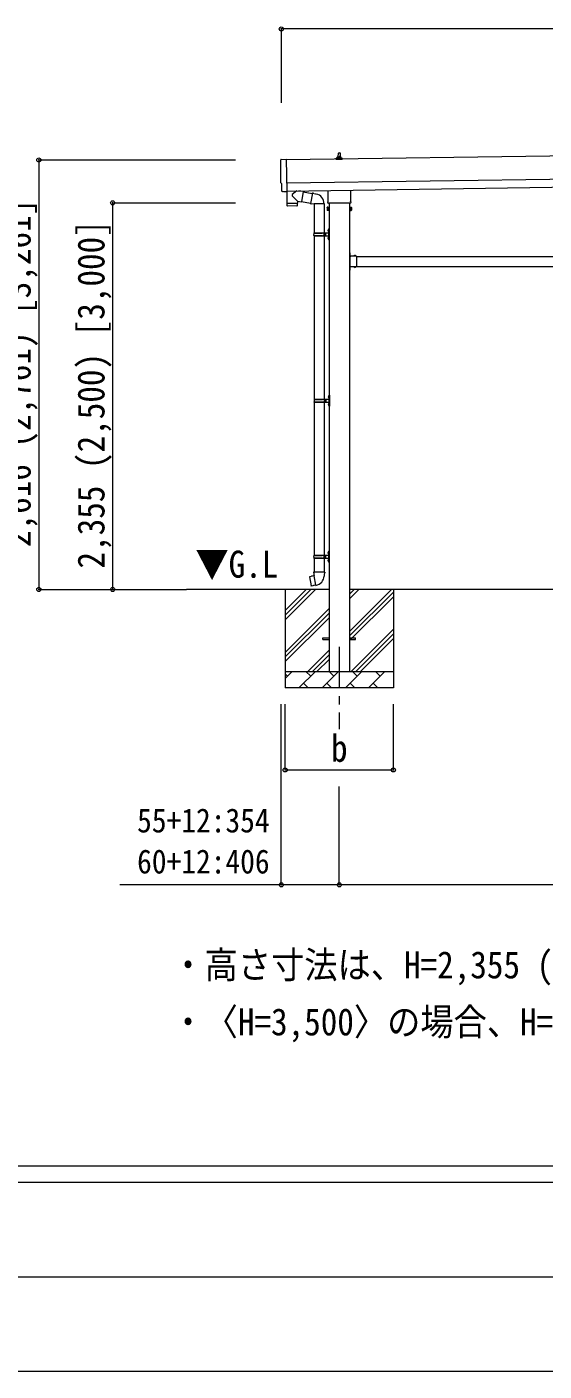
# Model space of a CAD drawing. Units: millimetres at full size, sheet at 1:50; details may follow other scales. Extents: x -14053 to 14053, y -9700 to 9700.
# Drawn here: x -4847 to -1694, y -9700 to -1512 of the extents above; entities that cross this region are included whole.
import ezdxf
from ezdxf.enums import TextEntityAlignment as Align

# ---------------------------------------------------------------- set-up
doc = ezdxf.new("R2010")
doc.units = ezdxf.units.MM
doc.header["$LTSCALE"] = 50
doc.header["$PDMODE"] = 32
doc.header["$PDSIZE"] = 25
doc.linetypes.add('CHAIN1', pattern=[8, 5, -1, 1, -1])
doc.linetypes.add('USER3', pattern=[4, 3, -1])
for name, color, linetype, lineweight in [('0-1_壁線', 7, 'CHAIN1', 9), ('0-2_建具', 4, 'Continuous', 13), ('0-3_階段', 7, 'Continuous', 9), ('0-7_ハッチ', 7, 'Continuous', 13), ('0-8_外構', 6, 'Continuous', 5), ('0-9_敷地', 7, 'Continuous', 9), ('0-D_記号', 7, 'Continuous', 9), ('F-0_ﾚｲﾔ240', 7, 'Continuous', 9)]:
    doc.layers.add(name, color=color, linetype=linetype, lineweight=lineweight)
doc.styles.add('ＭＳ ゴシック', font='')
doc.styles.get('ＭＳ ゴシック').set_extended_font_data('MS Gothic')

msp = doc.modelspace()

# ---------------------------------------------------------------- linework, layer by layer
at = {"layer": '0-1_壁線'}
msp.add_line((-2942.83, -5289.03), (-2942.83, -5789.03), dxfattribs=at)
at = {"layer": '0-2_建具'}
for p, q in [((2099.41, -2245.58), (-3265.55, -2322.23)), ((-2948.83, -2304.77), (-2948.1, -2281.24)), ((-2947.1, -2280.27), (-2938.55, -2280.27)), ((-2937.55, -2281.24), (-2936.83, -2304.77)), ((-3297.16, -2319.24), (-3265.62, -2317.14)), ((-3265.62, -2317.14), (-3262.78, -2515.98)), ((-2961.08, -2320.27), (-2961.08, -2312.56)), ((-2924.58, -2320.27), (-2961.08, -2320.27)), ((-2960.69, -2311.77), (-2924.96, -2311.77)), ((-2960.31, -2311.58), (-2953.59, -2309.95)), ((-2953.21, -2309.77), (-2932.44, -2309.77)), ((-2952.83, -2308.98), (-2952.83, -2304.77)), ((-2951.83, -2304.77), (-2933.83, -2304.77)), ((-2932.83, -2308.98), (-2932.83, -2304.77)), ((-2925.34, -2311.58), (-2932.06, -2309.95)), ((-2924.58, -2320.27), (-2924.58, -2312.56)), ((-3263.55, -2462.21), (2101.41, -2385.57)), ((-3262.83, -2512.21), (2102.12, -2435.57)), ((-3282.41, -2516.26), (-3289.33, -2515.99)), ((-3011.13, -2574.26), (-3011.13, -2508.61)), ((-2874.53, -2506.66), (-2874.53, -2574.26)), ((-3016.83, -2612.53), (-3016.07, -2611.22)), ((-3016.83, -2612.53), (-3016.83, -2629.53)), ((-3009.83, -2611.22), (-3016.07, -2611.22)), ((-3009.83, -2616.12), (-3016.07, -2616.12)), ((-3012.83, -2583.03), (-3012.83, -2577.53)), ((-2874.89, -2586.53), (-3010.76, -2586.53)), ((-3009.83, -2630.85), (-3009.83, -2611.22)), ((-3009.83, -2611.83), (-3007.33, -2611.83)), ((-3005.33, -2586.53), (-3005.33, -5439.03)), ((-2880.33, -2586.53), (-2880.33, -5439.03)), ((-2875.83, -2611.83), (-2878.33, -2611.83)), ((-2875.83, -2630.85), (-2875.83, -2611.22)), ((-2875.83, -2611.22), (-2869.58, -2611.22)), ((-2875.83, -2616.12), (-2869.58, -2616.12)), ((-2872.83, -2577.53), (-2872.83, -2583.03)), ((-2868.83, -2612.53), (-2869.58, -2611.22)), ((-2868.83, -2612.53), (-2868.83, -2629.53)), ((-3016.83, -2629.53), (-3016.07, -2630.85)), ((-3009.83, -2625.94), (-3016.07, -2625.94)), ((-3009.83, -2630.85), (-3016.07, -2630.85)), ((-3007.33, -2630.23), (-3009.83, -2630.23)), ((-2880.33, -2631.53), (-2878.33, -2631.53)), ((-2878.33, -2630.23), (-2875.83, -2630.23)), ((-2875.83, -2625.94), (-2869.58, -2625.94)), ((-2875.83, -2630.85), (-2869.58, -2630.85)), ((-2868.83, -2629.53), (-2869.58, -2630.85)), ((-2878.33, -2888.03), (-2880.33, -2888.03)), ((-2880.33, -2895.03), (-2878.33, -2895.03)), ((-2880.33, -2901.03), (-2878.33, -2901.03)), ((-2874.33, -2911.03), (-2879.83, -2911.03)), ((-2879.83, -2911.03), (-2879.83, -2971.03)), ((-2878.33, -2888.03), (-2878.33, -2908.03)), ((-2877.82, -2892.13), (-2878.33, -2892.13)), ((-2838.33, -2908.03), (-2878.33, -2908.03)), ((-2878.33, -2912.03), (-2878.33, -2970.03)), ((-2841.43, -2907.52), (-2841.43, -2908.03)), ((-2838.33, -2908.03), (-2838.33, -2974.03)), ((-2838.33, -2911.03), (-47.33, -2911.03)), ((-2880.33, -2981.03), (-2878.33, -2981.03)), ((-2880.33, -2987.03), (-2878.33, -2987.03)), ((-2878.33, -2994.03), (-2880.33, -2994.03)), ((-2874.33, -2971.03), (-2879.83, -2971.03)), ((-2878.33, -2972.03), (-2874.33, -2972.03)), ((-2878.33, -2974.03), (-2878.33, -2994.03)), ((-2838.33, -2974.03), (-2878.33, -2974.03)), ((-2877.82, -2978.13), (-2878.33, -2978.13)), ((-2841.43, -2974.54), (-2841.43, -2974.03)), ((-2838.33, -2971.03), (-47.33, -2971.03)), ((-3042.83, -5234.53), (-3005.33, -5234.53)), ((-3042.83, -5243.53), (-3042.83, -5234.53)), ((-2880.33, -5234.53), (-2842.83, -5234.53)), ((-2842.83, -5243.53), (-2842.83, -5234.53)), ((-3042.83, -5243.53), (-3005.33, -5243.53)), ((-2880.33, -5243.53), (-2842.83, -5243.53))]:
    msp.add_line(p, q, dxfattribs=at)
for points in [[(-3292.21, -2513.04), (-3292.89, -2466.02), (-3293.49, -2466.03)], [(-3281.67, -2515.97), (-3281.01, -2515.33), (-3262.78, -2515.98)], [(-2878.33, -2631.53), (-2878.33, -2610.53), (-2880.33, -2610.53)], [(-2877.82, -2892.13), (-2877.82, -2903.93), (-2878.33, -2903.93)], [(-2878.33, -2912.03), (-2874.33, -2912.03), (-2874.33, -2910.03), (-2878.33, -2910.03)], [(-2841.43, -2907.52), (-2853.23, -2907.52), (-2853.23, -2908.03)], [(-2878.33, -2970.03), (-2874.33, -2970.03), (-2874.33, -2972.03)], [(-2877.82, -2978.13), (-2877.82, -2989.93), (-2878.33, -2989.93)], [(-2841.43, -2974.54), (-2853.23, -2974.54), (-2853.23, -2974.03)]]:
    msp.add_lwpolyline(points, dxfattribs=at)
msp.add_lwpolyline([(-3007.33, -2631.53), (-3007.33, -2610.53), (-3005.33, -2610.53), (-3005.33, -2631.53)], close=True, dxfattribs=at)
at = {"layer": '0-2_建具', "linetype": 'USER3'}
for points in [[(-2875.71, -2895.53), (-2878.49, -2896.89), (-2879.1, -2898.03)], [(-2875.71, -2900.53), (-2878.49, -2899.18), (-2879.1, -2898.03)], [(-2849.83, -2905.42), (-2848.47, -2908.2), (-2847.33, -2908.81)], [(-2844.83, -2905.42), (-2846.18, -2908.2), (-2847.33, -2908.81)], [(-2875.71, -2981.53), (-2878.49, -2982.89), (-2879.1, -2984.03)], [(-2875.71, -2986.53), (-2878.49, -2985.18), (-2879.1, -2984.03)], [(-2849.83, -2976.64), (-2848.47, -2973.86), (-2847.33, -2973.25)], [(-2844.83, -2976.64), (-2846.18, -2973.86), (-2847.33, -2973.25)]]:
    msp.add_lwpolyline(points, dxfattribs=at)
at = {"layer": '0-2_建具'}
for centre, radius, start, end in [((-2947.1, -2281.27), 1, 90, 178.60509), ((-2938.55, -2281.27), 1, 1.39491, 90), ((-2960.08, -2312.56), 1, 103.62699, 180), ((-2953.83, -2308.98), 1, 283.62699, 0), ((-2948.74, -2305.4), 4.13, 90, 171.17633), ((-2951.83, -2305.77), 1, 90, 180), ((-2939.49, -2304.77), 4.83, 133.60282, 180), ((-2946.16, -2304.77), 4.83, 0, 46.39718), ((-2936.91, -2305.4), 4.13, 8.82367, 90), ((-2933.83, -2305.77), 1, 0, 90), ((-2931.83, -2308.98), 1, 180, 256.37301), ((-2925.58, -2312.56), 1, 0, 76.37301), ((-3012.48, -2613.67), 4.34, 145.61575, 214.38425), ((-3000.58, -2621.03), 16.24, 162.41205, 197.58795), ((-3008.83, -2577.53), 4, 125.09963, 180), ((-3008.83, -2583.03), 4, 180, 194.47751), ((-3008.83, -2583.03), 4, 194.47751, 241.04498), ((-2876.83, -2583.03), 4, 298.95502, 345.52249), ((-2876.83, -2577.53), 4, 0, 54.90037), ((-2876.83, -2583.03), 4, 345.52249, 0), ((-2885.07, -2621.03), 16.24, 342.41205, 17.58795), ((-2873.17, -2613.67), 4.34, 325.61575, 34.38425), ((-3012.48, -2628.39), 4.34, 145.61575, 214.38425), ((-2873.17, -2628.39), 4.34, 325.61575, 34.38425), ((-2878.33, -2908.03), 2, 180, 270), ((-2883.56, -2898.03), 8.23, 314.2189, 45.7811), ((-2847.33, -2913.26), 8.23, 44.2189, 135.7811), ((-2878.33, -2974.03), 2, 90, 180), ((-2883.56, -2984.03), 8.23, 314.2189, 45.7811), ((-2847.33, -2968.8), 8.23, 224.2189, 315.7811)]:
    msp.add_arc(centre, radius, start, end, dxfattribs=at)
for centre, major_axis, ratio, start_param, end_param in [((-3296.96, -2322.24), (-3, -0.04), 0.99863, 4.7647489, 6.2979817), ((-8061.33, -2460.73), (4762.89, 68.04), 0.99863, 6.2686928, 6.2979817), ((-3293.55, -2461.63), (-4.41, -0.06), 0.99863, 6.2686928, 7.8539816), ((-3289.21, -2512.99), (-2.15, -2.1), 0.9974, 5.5252311, 7.0411395), ((-3282.37, -2515.26), (-0.717, -0.7), 0.9974, 0.7579542, 1.5707963)]:
    msp.add_ellipse(centre, major_axis=major_axis, ratio=ratio, start_param=start_param, end_param=end_param, dxfattribs=at)
at = {"layer": '0-3_階段'}
for p, q in [((-3005.33, -4939.03), (-3874.36, -4939.03)), ((-3272.83, -4939.03), (-3272.83, -5539.03)), ((-3272.83, -5124.08), (-3087.77, -4939.03)), ((-3272.83, -5095.8), (-3116.06, -4939.03)), ((-3272.83, -5067.51), (-3144.34, -4939.03)), ((-5.33, -4939.03), (-2880.33, -4939.03)), ((-2880.33, -5194.13), (-2625.23, -4939.03)), ((-2880.33, -4996.14), (-2823.22, -4939.03)), ((-2880.33, -4967.86), (-2851.5, -4939.03)), ((-2880.33, -5222.41), (-2612.83, -4954.91)), ((-2880.33, -5250.7), (-2612.83, -4983.2)), ((-2612.83, -4939.03), (-2612.83, -5539.03)), ((-3272.83, -5322.07), (-3005.33, -5054.57)), ((-3272.83, -5350.36), (-3005.33, -5082.86)), ((-3272.83, -5378.64), (-3005.33, -5111.14)), ((-2870.67, -5439.03), (-2612.83, -5181.19)), ((-2842.38, -5439.03), (-2612.83, -5209.47)), ((-2814.1, -5439.03), (-2612.83, -5237.76)), ((-3135.23, -5439.03), (-3005.33, -5309.13)), ((-3106.94, -5439.03), (-3005.33, -5337.41)), ((-3078.66, -5439.03), (-3005.33, -5365.7)), ((-3272.83, -5439.03), (-2612.83, -5439.03)), ((-3272.83, -5481.92), (-3229.93, -5439.03)), ((-3258.49, -5467.58), (-3272.83, -5453.24)), ((-3188.51, -5539.03), (-3088.51, -5439.03)), ((-3117.06, -5467.58), (-3145.62, -5439.03)), ((-3047.09, -5539.03), (-2947.09, -5439.03)), ((-2975.64, -5467.58), (-3004.2, -5439.03)), ((-2905.67, -5539.03), (-2805.67, -5439.03)), ((-2834.22, -5467.58), (-2862.77, -5439.03)), ((-2764.25, -5539.03), (-2664.25, -5439.03)), ((-2692.8, -5467.58), (-2721.35, -5439.03)), ((-2616.11, -5439.03), (-2612.83, -5435.75)), ((-2612.83, -5539.03), (-3272.83, -5539.03)), ((-3159.96, -5510.48), (-3131.4, -5539.03)), ((-3018.54, -5510.48), (-2989.98, -5539.03)), ((-2877.11, -5510.48), (-2848.56, -5539.03)), ((-2735.69, -5510.48), (-2707.14, -5539.03))]:
    msp.add_line(p, q, dxfattribs=at)
at = {"layer": '0-8_外構'}
for p, q in [((-3296.56, -1524.92), (-3296.56, -1974.92)), ((3412.79, -1524.92), (-3296.56, -1524.92)), ((-4774.36, -2322.67), (-4774.36, -4939.03)), ((-4774.36, -2322.67), (-3574.36, -2322.67)), ((-4324.36, -2584.03), (-4324.36, -4939.03)), ((-4324.36, -2584.03), (-3574.36, -2584.03)), ((-4774.36, -4939.03), (-3874.36, -4939.03)), ((-3296.56, -6738.03), (-3296.56, -5638.03)), ((-3272.83, -6038.03), (-3272.83, -5638.03)), ((-2612.83, -6038.03), (-2612.83, -5638.03)), ((-3272.83, -6038.03), (-2612.83, -6038.03)), ((-2942.83, -6738.03), (-2942.83, -6140.03)), ((-3296.56, -6738.03), (-4281.13, -6738.03)), ((4397.36, -6738.03), (-4281.13, -6738.03)), ((57.17, -6738.03), (-2942.83, -6738.03))]:
    msp.add_line(p, q, dxfattribs=at)
for p in [(-3296.56, -1524.92), (-4774.36, -2322.67), (-4324.36, -2584.03), (-4774.36, -4939.03), (-4324.36, -4939.03), (-3272.83, -6038.03), (-2612.83, -6038.03), (-3296.56, -6738.03), (-2942.83, -6738.03)]:
    msp.add_point(p, dxfattribs=at)
at = {"layer": '0-9_敷地'}
for p, q in [((-3201.39, -2511.33), (-3229.03, -2533.84)), ((-3163.76, -2515.34), (-3189.6, -2511.16)), ((-3163.76, -2515.34), (-3173.93, -2578.22)), ((-3164.06, -2517.16), (-3106.7, -2526.3)), ((-3106.37, -2524.48), (-3117.44, -2587.21)), ((-3106.37, -2524.48), (-3105.23, -2522.5)), ((-3106.37, -2524.48), (-3086.74, -2528.3)), ((-3105.23, -2522.5), (-3101.67, -2523.13)), ((-3101.67, -2523.13), (-3101.25, -2525.47)), ((-3086.74, -2528.3), (-3085.05, -2529.93)), ((-3085.05, -2529.93), (-3082.94, -2530.38)), ((-3262.15, -2588.2), (-3261.73, -2601.25)), ((-3201.15, -2603.34), (-3258.69, -2604.16)), ((-3257.66, -2587.14), (-3257.63, -2588.14)), ((-3198.34, -2574.28), (-3229.21, -2541.17)), ((-3202.67, -2586.35), (-3202.67, -2587.36)), ((-3198.34, -2574.28), (-3173.93, -2578.22)), ((-3198.34, -2574.28), (-3198.17, -2586.29)), ((-3173.63, -2576.4), (-3117.12, -2585.39)), ((-3117.44, -2587.21), (-3117.04, -2589.46)), ((-3117.44, -2587.21), (-3097.68, -2590.34)), ((-3117.04, -2589.46), (-3113.48, -2590.09)), ((-3113.48, -2590.09), (-3112.28, -2588.03)), ((-3097.68, -2590.34), (-3095.48, -2589.36)), ((-3035.18, -2589.75), (-3096.36, -2589.75)), ((-3095.33, -2589.75), (-3095.33, -2767.04)), ((-3035.33, -2589.75), (-3035.33, -3780.03)), ((-3098.33, -2769.04), (-3047.99, -2769.04)), ((-3098.33, -2783.04), (-3047.99, -2783.04)), ((-3097.33, -2767.04), (-3011.33, -2767.04)), ((-3097.33, -2767.04), (-3097.33, -2769.04)), ((-3097.33, -2785.04), (-3097.33, -2783.04)), ((-3038.33, -2767.04), (-3038.33, -2771.54)), ((-3038.33, -2771.54), (-3036.33, -2771.54)), ((-3038.33, -2785.04), (-3038.33, -2780.54)), ((-3038.33, -2780.54), (-3036.33, -2780.54)), ((-3036.33, -2771.54), (-3036.33, -2780.54)), ((-3030.33, -2767.04), (-3030.33, -2785.04)), ((-3030.33, -2771.54), (-3027.33, -2771.54)), ((-3030.33, -2780.54), (-3027.33, -2780.54)), ((-3027.33, -2771.54), (-3027.33, -2780.54)), ((-3011.63, -2749.89), (-3009.58, -2750.89)), ((-3010.36, -2747.89), (-3009.73, -2747.89)), ((-3010.36, -2747.89), (-3010.36, -2756.19)), ((-3010.36, -2756.19), (-3009.73, -2756.19)), ((-3009.73, -2747.89), (-3009.33, -2748.29)), ((-3009.58, -2750.89), (-3008.97, -2752.04)), ((-3009.33, -2744.04), (-3009.33, -2808.04)), ((-3009.32, -2744.04), (-3006.32, -2742.54)), ((-3006.33, -2742.54), (-3006.33, -2809.54)), ((-3006.33, -2742.54), (-3005.33, -2742.54)), ((-3005.33, -2742.54), (-3005.33, -2809.54)), ((-3097.33, -2785.04), (-3011.33, -2785.04)), ((-3095.33, -2785.04), (-3095.33, -3780.03)), ((-3011.63, -2797.89), (-3009.58, -2798.89)), ((-3010.36, -2795.89), (-3009.73, -2795.89)), ((-3010.36, -2795.89), (-3010.36, -2804.19)), ((-3010.36, -2804.19), (-3009.73, -2804.19)), ((-3009.73, -2795.89), (-3009.73, -2804.19)), ((-3009.73, -2795.89), (-3009.33, -2796.29)), ((-3009.73, -2804.19), (-3009.33, -2803.79)), ((-3009.58, -2798.89), (-3008.97, -2800.04)), ((-3009.33, -2808.04), (-3006.33, -2809.54)), ((-3006.33, -2809.54), (-3005.33, -2809.54)), ((-3009.13, -3762.88), (-3007.08, -3763.88)), ((-3007.86, -3760.88), (-3007.23, -3760.88)), ((-3007.86, -3760.88), (-3007.86, -3769.18)), ((-3007.23, -3760.88), (-3006.83, -3761.28)), ((-3007.08, -3763.88), (-3006.47, -3765.03)), ((-3006.83, -3757.03), (-3003.82, -3755.53)), ((-3006.83, -3757.03), (-3006.83, -3821.03)), ((-3003.83, -3755.53), (-3003.83, -3822.53)), ((-3003.83, -3755.53), (-3002.83, -3755.53)), ((-3002.83, -3755.53), (-3002.83, -3822.53)), ((-3095.83, -3782.03), (-3045.49, -3782.03)), ((-3095.83, -3796.03), (-3045.49, -3796.03)), ((-3095.33, -3798.02), (-3095.33, -4730.03)), ((-3094.83, -3780.03), (-3008.83, -3780.03)), ((-3094.83, -3780.03), (-3094.83, -3782.03)), ((-3094.83, -3798.03), (-3094.83, -3796.03)), ((-3094.83, -3798.03), (-3008.83, -3798.03)), ((-3035.83, -3780.03), (-3035.83, -3784.53)), ((-3035.83, -3784.53), (-3033.83, -3784.53)), ((-3035.83, -3798.03), (-3035.83, -3793.53)), ((-3035.83, -3793.53), (-3033.83, -3793.53)), ((-3035.33, -3798.02), (-3035.33, -4730.03)), ((-3033.83, -3784.53), (-3033.83, -3793.53)), ((-3027.83, -3780.03), (-3027.83, -3798.03)), ((-3027.83, -3784.53), (-3024.83, -3784.53)), ((-3027.83, -3793.53), (-3024.83, -3793.53)), ((-3024.83, -3784.53), (-3024.83, -3793.53)), ((-3009.13, -3810.88), (-3007.08, -3811.88)), ((-3007.86, -3769.18), (-3007.23, -3769.18)), ((-3007.86, -3808.88), (-3007.23, -3808.88)), ((-3007.86, -3808.88), (-3007.86, -3817.18)), ((-3007.86, -3817.18), (-3007.23, -3817.18)), ((-3007.23, -3808.88), (-3007.23, -3817.18)), ((-3007.23, -3808.88), (-3006.83, -3809.28)), ((-3007.23, -3817.18), (-3006.83, -3816.78)), ((-3007.08, -3811.88), (-3006.47, -3813.03)), ((-3006.83, -3821.03), (-3003.83, -3822.53)), ((-3003.83, -3822.53), (-3002.83, -3822.53)), ((-3098.33, -4732.03), (-3047.99, -4732.03)), ((-3098.33, -4746.03), (-3047.99, -4746.03)), ((-3097.33, -4730.03), (-3011.33, -4730.03)), ((-3097.33, -4730.03), (-3097.33, -4732.03)), ((-3097.33, -4748.03), (-3097.33, -4746.03)), ((-3097.33, -4748.03), (-3011.33, -4748.03)), ((-3095.33, -4748.03), (-3095.33, -4832.96)), ((-3038.33, -4730.03), (-3038.33, -4734.53)), ((-3038.33, -4734.53), (-3036.33, -4734.53)), ((-3038.33, -4748.03), (-3038.33, -4743.53)), ((-3038.33, -4743.53), (-3036.33, -4743.53)), ((-3036.33, -4734.53), (-3036.33, -4743.53)), ((-3035.33, -4748.03), (-3035.33, -4832.96)), ((-3030.33, -4730.03), (-3030.33, -4748.03)), ((-3030.33, -4734.53), (-3027.33, -4734.53)), ((-3030.33, -4743.53), (-3027.33, -4743.53)), ((-3027.33, -4734.53), (-3027.33, -4743.53)), ((-3011.63, -4712.88), (-3009.58, -4713.88)), ((-3010.36, -4710.88), (-3009.73, -4710.88)), ((-3010.36, -4710.88), (-3010.36, -4719.18)), ((-3010.36, -4719.18), (-3009.73, -4719.18)), ((-3009.73, -4710.88), (-3009.33, -4711.28)), ((-3009.58, -4713.88), (-3008.97, -4715.03)), ((-3009.33, -4707.03), (-3009.33, -4771.03)), ((-3009.32, -4707.03), (-3006.32, -4705.53)), ((-3006.33, -4705.53), (-3006.33, -4772.53)), ((-3006.33, -4705.53), (-3005.33, -4705.53)), ((-3005.33, -4705.53), (-3005.33, -4772.53)), ((-3011.63, -4760.88), (-3009.58, -4761.88)), ((-3010.36, -4758.88), (-3009.73, -4758.88)), ((-3010.36, -4758.88), (-3010.36, -4767.18)), ((-3010.36, -4767.18), (-3009.73, -4767.18)), ((-3009.73, -4758.88), (-3009.73, -4767.18)), ((-3009.73, -4758.88), (-3009.33, -4759.28)), ((-3009.73, -4767.18), (-3009.33, -4766.78)), ((-3009.58, -4761.88), (-3008.97, -4763.03)), ((-3009.33, -4771.03), (-3006.33, -4772.53)), ((-3006.33, -4772.53), (-3005.33, -4772.53)), ((-3123.78, -4861.41), (-3124.59, -4862.58)), ((-3124.59, -4862.58), (-3114.97, -4917.14)), ((-3095.92, -4856.16), (-3123.78, -4861.41)), ((-3111.04, -4858.81), (-3111.25, -4859.05)), ((-3097.18, -4832.96), (-3099.33, -4833.74)), ((-3099.33, -4833.74), (-3099.33, -4837.36)), ((-3099.33, -4837.36), (-3097.08, -4838.17)), ((-3033.48, -4832.96), (-3097.18, -4832.96)), ((-3097.18, -4832.96), (-3096.83, -4852.96)), ((-3096.83, -4852.96), (-3095.48, -4854.96)), ((-3085.56, -4913.45), (-3095.7, -4855.98)), ((-3095.67, -4855.16), (-3095.67, -4855.86)), ((-3095.48, -4854.96), (-3095.51, -4854.96)), ((-3035.14, -4854.9), (-3035.21, -4857.06)), ((-3033.82, -4852.96), (-3035.14, -4854.9)), ((-3033.48, -4832.96), (-3033.82, -4852.96)), ((-3031.33, -4837.36), (-3033.57, -4838.17)), ((-3033.48, -4832.96), (-3031.33, -4833.74)), ((-3031.33, -4833.74), (-3031.33, -4837.36)), ((-3100.95, -4916.05), (-3101.23, -4915.89)), ((-3085.26, -4914.22), (-3085.5, -4913.56))]:
    msp.add_line(p, q, dxfattribs=at)
for points in [[(-3263.18, -2515.96), (-3262.16, -2587.2), (-3198.17, -2586.29)], [(-3198.19, -2600.34), (-3198.15, -2587.29), (-3262.15, -2588.2)], [(-3011.63, -2754.19), (-3009.58, -2753.19), (-3008.97, -2752.04)], [(-3009.73, -2747.89), (-3009.73, -2756.19), (-3009.33, -2755.79)], [(-3011.63, -2802.19), (-3009.58, -2801.19), (-3008.97, -2800.04)], [(-3009.13, -3767.18), (-3007.08, -3766.18), (-3006.47, -3765.03)], [(-3007.23, -3760.88), (-3007.23, -3769.18), (-3006.83, -3768.78)], [(-3009.13, -3815.18), (-3007.08, -3814.18), (-3006.47, -3813.03)], [(-3011.63, -4717.18), (-3009.58, -4716.18), (-3008.97, -4715.03)], [(-3009.73, -4710.88), (-3009.73, -4719.18), (-3009.33, -4718.78)], [(-3011.63, -4765.18), (-3009.58, -4764.18), (-3008.97, -4763.03)], [(-3108.8, -4858.59), (-3109.08, -4858.44), (-3111.04, -4858.81)], [(-3085.83, -4913.36), (-3113.81, -4917.96), (-3114.97, -4917.14)], [(-3098.76, -4915.49), (-3098.98, -4915.72), (-3100.95, -4916.05)]]:
    msp.add_lwpolyline(points, dxfattribs=at)
for centre, radius, start, end in [((-3225.72, -2537.59), 5, 131.47396, 225.79244), ((-3095.48, -2589.36), 60.3, 359.62495, 78), ((-3258.73, -2601.16), 3, 181.81845, 270.86677), ((-3201.19, -2600.34), 3, 270.81845, 359.81845), ((-3049.58, -2776.04), 49.25, 171.82876, 180.00002), ((-3049.58, -2776.04), 49.25, 180.00002, 188.17127), ((-3047.99, -2767.04), 2, 270, 359.99998), ((-3047.99, -2785.04), 2, 0.00005, 90.00004), ((-3006.03, -2752.04), 6, 136.21765, 223.78235), ((-3011.33, -2765.04), 2, 270, 359.99998), ((-3006.03, -2800.04), 6, 136.21765, 223.78235), ((-3011.33, -2787.04), 2, 0.00005, 90.00004), ((-3003.53, -3765.03), 6, 136.21765, 223.78235), ((-3047.08, -3789.03), 49.25, 171.82876, 180.00002), ((-3047.08, -3789.03), 49.25, 180.00002, 188.17127), ((-3045.49, -3780.03), 2, 270, 359.99998), ((-3045.49, -3798.03), 2, 0.00005, 90.00004), ((-3003.53, -3813.03), 6, 136.21765, 223.78235), ((-3008.83, -3778.03), 2, 270, 359.99998), ((-3008.83, -3800.03), 2, 0.00005, 90.00004), ((-3049.58, -4739.03), 49.25, 171.82876, 180.00002), ((-3049.58, -4739.03), 49.25, 180.00002, 188.17127), ((-3047.99, -4730.03), 2, 270, 359.99998), ((-3047.99, -4748.03), 2, 0.00005, 90.00004), ((-3006.03, -4715.03), 6, 136.21765, 223.78235), ((-3011.33, -4728.03), 2, 270, 359.99998), ((-3011.33, -4750.03), 2, 0.00005, 90.00004), ((-3006.03, -4763.03), 6, 136.21765, 223.78235), ((-3095.97, -4855.86), 0.3, 280.66842, 0), ((-3095.47, -4855.16), 0.2, 100, 180), ((-3095.48, -4854.96), 60.3, 279.96938, 358), ((-3085.78, -4913.66), 0.3, 20, 99.33158), ((-3085.07, -4914.15), 0.2, 200, 279.96938)]:
    msp.add_arc(centre, radius, start, end, dxfattribs=at)
at = {"layer": 'F-0_ﾚｲﾔ240', "color": 5}
for p, q in [((-14053.43, -8450), (13346.57, -8450)), ((-14053.43, -8550), (8901.98, -8550)), ((-5748.03, -9125), (4501.97, -9125)), ((-14053.43, -9700), (13346.57, -9700))]:
    msp.add_line(p, q, dxfattribs=at)

# ---------------------------------------------------------------- texts
at = {"layer": '0-7_ハッチ', "style": 'ＭＳ ゴシック', "width": 0.9}
msp.add_text('▼G.L', height=165, dxfattribs=at).set_placement((-3819.7, -4916.81), align=Align.BOTTOM_LEFT)
at = {"layer": '0-8_外構', "color": 7, "style": 'ＭＳ ゴシック', "width": 0.9}
for s, p in [('2,616 (2,761) [3,261]', (-4774.36, -4680.85)), ('2,355 (2,500) [3,000]', (-4324.36, -4811.53))]:
    msp.add_text(s, height=165, rotation=90, dxfattribs=at).set_placement(p, align=Align.BOTTOM_LEFT)
for s, height, p in [('b', 165, (-2992.83, -6038.03)), ('55+12:354', 146.6, (-4175.09, -6463.03)), ('60+12:406', 146.6, (-4175.09, -6713.03))]:
    msp.add_text(s, height=height, dxfattribs=at).set_placement(p, align=Align.BOTTOM_LEFT)
at = {"layer": '0-D_記号', "style": 'ＭＳ ゴシック', "width": 0.9}
for s, p in [('・高さ寸法は、H=2,355 (H=2,500) [H=3,000]を示す。', (-3965.88, -7357.15)), ('・〈H=3,500〉の場合、H=2,355に〈1,145〉を足した寸法としてください。', (-3965.88, -7704.51))]:
    msp.add_text(s, height=165, dxfattribs=at).set_placement(p, align=Align.BOTTOM_LEFT)

doc.saveas('drawing.dxf')
